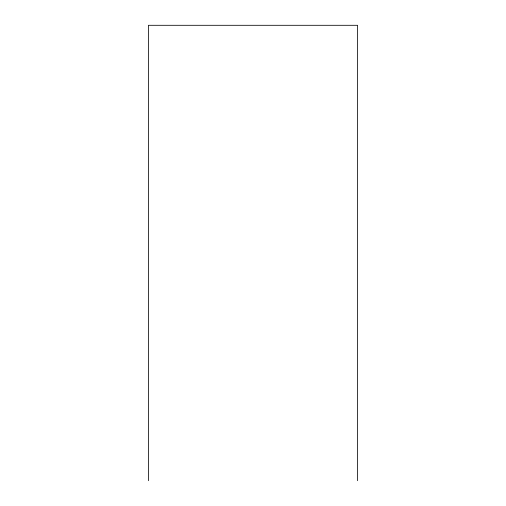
<?xml version="1.0" encoding="UTF-8"?>
<svg xmlns="http://www.w3.org/2000/svg" width="506" height="506" viewBox="0 0 506 506"><rect width="100%" height="100%" fill="white"/><g stroke="black" fill="none" stroke-linecap="round" stroke-linejoin="round"><path stroke-width="0.76" d="M357.571 480.7L357.571 25.3L148.429 25.3L148.429 480.7"/></g></svg>
